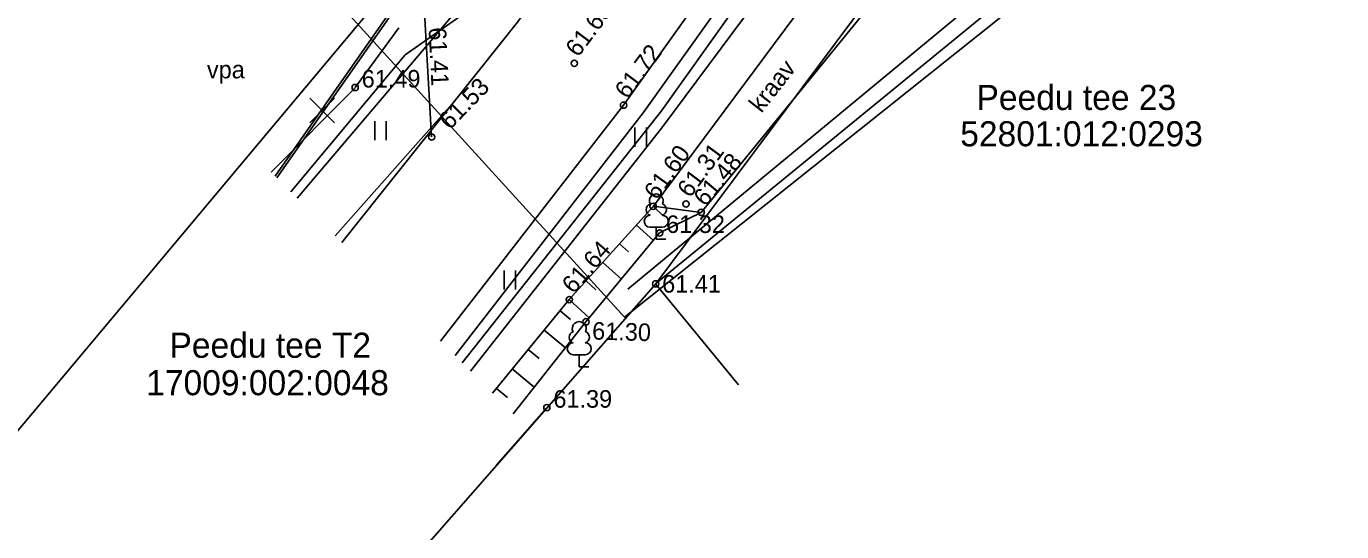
# Model space of a CAD drawing. Extents: x 643123 to 643699, y 6456101 to 6456901.
# Drawn here: x 643524.3 to 643576.7, y 6456218.1 to 6456238.3 of the extents above; entities that cross this region are included whole.
import ezdxf

# ---------------------------------------------------------------- set-up
doc = ezdxf.new("R2010")
doc.units = 0
for name, color, linetype in [('AED', 7, 'Continuous'), ('ELKAEV', 7, 'Continuous'), ('HALJASTUS', 7, 'Continuous'), ('KTRASS', 7, 'Continuous'), ('MOOTPIIR', 7, 'Continuous'), ('PIIR', 7, 'Continuous'), ('PUU', 7, 'Continuous'), ('RELJEEF', 7, 'Continuous'), ('SITRASS', 7, 'Continuous'), ('TEE', 7, 'Continuous'), ('VEEKOGU', 7, 'Continuous'), ('VTRASS', 7, 'Continuous')]:
    doc.layers.add(name, color=color, linetype=linetype)

msp = doc.modelspace()

# ---------------------------------------------------------------- linework, layer by layer
at = {"layer": 'AED'}
msp.add_lwpolyline([(643573.096, 6456247.476), (643549.367, 6456228.034), (643552.663, 6456224.011)], dxfattribs=at)
at = {"layer": 'ELKAEV'}
for centre in [(643546.123, 6456236.832), (643537.394, 6456235.864), (643548.088, 6456235.16), (643540.441, 6456233.89), (643549.266, 6456231.126), (643550.579, 6456231.22), (643551.18, 6456230.882), (643549.525, 6456230.063), (643549.367, 6456228.034), (643545.924, 6456227.404), (643546.588, 6456226.52), (643545.031, 6456223.095)]:
    msp.add_circle(centre, 0.125, dxfattribs=at)
at = {"layer": 'HALJASTUS'}
for p, q in [((643537.394, 6456235.864), (643539.135, 6456238.247)), ((643534.045, 6456232.485), (643537.399, 6456235.853)), ((643538.171, 6456234.525), (643538.171, 6456233.764)), ((643538.626, 6456234.525), (643538.626, 6456233.764)), ((643548.544, 6456234.264), (643548.544, 6456233.503)), ((643548.999, 6456234.264), (643548.999, 6456233.503)), ((643543.332, 6456228.566), (643543.332, 6456227.805)), ((643543.787, 6456228.566), (643543.787, 6456227.805)), ((643545.031, 6456223.095), (643543.013, 6456220.793))]:
    msp.add_line(p, q, dxfattribs=at)
msp.add_lwpolyline([(643571.96, 6456247.221), (643561.929, 6456239.128), (643548.26, 6456227.821)], dxfattribs=at)
at = {"layer": 'KTRASS'}
for points in [[(643574.191, 6456268.04), (643572.157, 6456268.783), (643571.356, 6456268.64), (643566.841, 6456260.507), (643556.938, 6456246.173), (643548.868, 6456234.851), (643541.372, 6456225.17)], [(643569.756, 6456258.291), (643567.863, 6456259.503), (643567.401, 6456259.474), (643557.601, 6456244.995), (643549.614, 6456234.25), (643541.99, 6456224.553)], [(643535.084, 6456231.447), (643542.615, 6456240.326)]]:
    msp.add_lwpolyline(points, dxfattribs=at)
at = {"layer": 'MOOTPIIR'}
msp.add_lwpolyline([(643444.736, 6456376.761), (643458.837, 6456369.535), (643514.013, 6456367.012), (643600.264, 6456357.043), (643614.48, 6456310.922), (643610.825, 6456300.071), (643565.027, 6456240.194), (643548.127, 6456226.709), (643522.979, 6456254.341), (643461.859, 6456333.339), (643451.284, 6456335.372), (643428.144, 6456353.969), (643425.102, 6456360.135), (643441.39, 6456374.904)], close=True, dxfattribs=at)
at = {"layer": 'PIIR'}
msp.add_lwpolyline([(643601.69, 6456488.57), (643584.91, 6456344.26), (643580.96, 6456327.41), (643574.34, 6456303.84), (643567.81, 6456286.13), (643560.24, 6456268.56), (643542.43, 6456244.32), (643539.8, 6456241.11), (643496, 6456188.8), (643482.7, 6456175.4), (643450.26, 6456136.43), (643424.59, 6456106.45), (643443.56, 6456101.2), (643445.58, 6456104.15), (643470.79, 6456136), (643484.53, 6456152.77), (643494.04, 6456163.38), (643509.04, 6456181.43), (643519.91, 6456194.43), (643549.38, 6456228.03), (643563.7, 6456247.27), (643572.63, 6456263.51), (643594.18, 6456323.66), (643606.2, 6456405.92)], dxfattribs=at)
for points in [[(643496, 6456188.8), (643539.8, 6456241.11), (643464.49, 6456343.35), (643402.22, 6456303.53), (643327.72, 6456256.05), (643378.04, 6456252.4), (643420.14, 6456220.75), (643429.85, 6456269.07), (643468.6, 6456267.22), (643490.62, 6456252.95), (643466.15, 6456220.42), (643454.94, 6456197.42)], [(643549.38, 6456228.03), (643519.91, 6456194.43), (643571.33, 6456134.15), (643617.99, 6456172.64), (643606.28, 6456193.22), (643610.25, 6456195.99), (643572.63, 6456263.51), (643563.7, 6456247.27)]]:
    msp.add_lwpolyline(points, close=True, dxfattribs=at)
at = {"layer": 'PUU'}
for p, q in [((643549.63, 6456230.295), (643549.15, 6456230.295)), ((643549.39, 6456229.82), (643549.39, 6456230.295)), ((643549.77, 6456229.82), (643549.39, 6456229.82)), ((643546.561, 6456225.205), (643546.081, 6456225.205)), ((643546.321, 6456224.73), (643546.321, 6456225.205)), ((643546.701, 6456224.73), (643546.321, 6456224.73))]:
    msp.add_line(p, q, dxfattribs=at)
for centre, radius, start, end in [((643549.39, 6456231.34), 0.277, 332.5799, 207.4201), ((643549.22, 6456230.993), 0.233, 109.0217, 253.1415), ((643549.56, 6456230.993), 0.233, 286.8508, 70.9859), ((643549.152, 6456230.532), 0.238, 90.0016, 269.3953), ((643549.627, 6456230.532), 0.238, 270.6047, 89.9984), ((643546.151, 6456225.903), 0.233, 109.0217, 253.1415), ((643546.321, 6456226.25), 0.277, 332.5799, 207.4201), ((643546.492, 6456225.903), 0.233, 286.8508, 70.9859), ((643546.084, 6456225.443), 0.238, 90.0016, 269.3953), ((643546.559, 6456225.443), 0.238, 270.6047, 89.9984)]:
    msp.add_arc(centre, radius, start, end, dxfattribs=at)
at = {"layer": 'RELJEEF'}
for p, q in [((643549.271, 6456231.118), (643549.694, 6456230.737)), ((643549.28, 6456231.127), (643551.18, 6456230.882)), ((643548.602, 6456230.375), (643549.279, 6456229.765)), ((643547.933, 6456229.632), (643548.286, 6456229.314)), ((643547.263, 6456228.889), (643548.001, 6456228.224)), ((643546.594, 6456228.147), (643546.978, 6456227.8)), ((643545.924, 6456227.404), (643546.724, 6456226.683)), ((643545.558, 6456226.957), (643545.975, 6456226.615)), ((643544.923, 6456226.185), (643545.772, 6456225.487)), ((643544.288, 6456225.412), (643544.72, 6456225.057)), ((643543.654, 6456224.639), (643544.532, 6456223.918)), ((643543.019, 6456223.866), (643543.465, 6456223.5))]:
    msp.add_line(p, q, dxfattribs=at)
for points in [[(643542.865, 6456223.679), (643545.924, 6456227.404), (643549.28, 6456231.127)], [(643543.692, 6456222.854), (643546.588, 6456226.52), (643549.525, 6456230.063), (643551.18, 6456230.882)]]:
    msp.add_lwpolyline(points, dxfattribs=at)
at = {"layer": 'SITRASS'}
for p, q in [((643535.582, 6456235.443), (643536.572, 6456234.453)), ((643535.582, 6456234.453), (643536.572, 6456235.443))]:
    msp.add_line(p, q, dxfattribs=at)
for points in [[(643534.202, 6456232.329), (643543.56, 6456245.71), (643564.226, 6456282.068)], [(643564.411, 6456281.988), (643543.642, 6456245.653), (643534.274, 6456232.257)]]:
    msp.add_lwpolyline(points, dxfattribs=at)
at = {"layer": 'TEE'}
for points in [[(643536.856, 6456229.679), (643543.86, 6456238.463), (643553.861, 6456252.619), (643562.675, 6456267.466), (643568.931, 6456279.967)], [(643574.349, 6456277.497), (643567.732, 6456264.435), (643558.541, 6456249.836), (643548.088, 6456235.16), (643540.792, 6456225.749)], [(643540.441, 6456233.89), (643540.171, 6456238.61), (643538.891, 6456241.947), (643537.513, 6456244.324)], [(643536.592, 6456229.942), (643541.265, 6456235.208)]]:
    msp.add_lwpolyline(points, dxfattribs=at)
at = {"layer": 'VEEKOGU'}
msp.add_lwpolyline([(643549.28, 6456231.127), (643556.528, 6456240.901), (643561.72, 6456247.481), (643563.483, 6456247.836), (643563.626, 6456246.98), (643557.936, 6456239.177), (643551.18, 6456230.882)], close=True, dxfattribs=at)
at = {"layer": 'VTRASS'}
for points in [[(643541.663, 6456224.879), (643549.594, 6456234.929), (643557.388, 6456245.871), (643567.256, 6456260.368)], [(643534.833, 6456231.698), (643539.389, 6456237.172), (643542.72, 6456239.525)]]:
    msp.add_lwpolyline(points, dxfattribs=at)

# ---------------------------------------------------------------- texts
at = {"layer": 'ELKAEV'}
for s, rotation, p in [(' 61.65', 53.1326, (643546.123, 6456236.832)), ('61.41', 272.8119, (643540.318, 6456238.249)), (' 61.72', 53.3127, (643548.088, 6456235.16)), ('61.53', 45.9942, (643541.167, 6456234.147)), (' 61.60', 54.3645, (643549.266, 6456231.126)), (' 61.31', 53.3439, (643550.579, 6456231.22)), (' 61.48', 49.8235, (643551.18, 6456230.882)), (' 61.64', 48.971, (643545.924, 6456227.404)), (' 61.30', 358.34, (643546.568, 6456225.821))]:
    msp.add_text(s, height=0.7, rotation=rotation, dxfattribs=at).set_placement(p)
for s, p in [(' 61.49', (643537.394, 6456235.864)), (' 61.32', (643549.525, 6456230.063)), (' 61.41', (643549.367, 6456227.684)), (' 61.39', (643545.031, 6456223.095))]:
    msp.add_text(s, height=0.7, dxfattribs=at).set_placement(p)
at = {"layer": 'HALJASTUS'}
msp.add_text('vpa', height=0.7, dxfattribs=at).set_placement((643531.486, 6456236.229))
at = {"layer": 'PIIR'}
for s, p in [('Peedu tee 23', (643562.152, 6456234.968)), ('52801:012:0293', (643561.504, 6456233.519)), ('Peedu tee T2', (643529.995, 6456225.085)), ('17009:002:0048', (643529.068, 6456223.591))]:
    msp.add_text(s, height=1, dxfattribs=at).set_placement(p)
at = {"layer": 'VEEKOGU'}
msp.add_text('kraav', height=0.7, rotation=51.8878, dxfattribs=at).set_placement((643553.579, 6456234.815))

doc.saveas('drawing.dxf')
